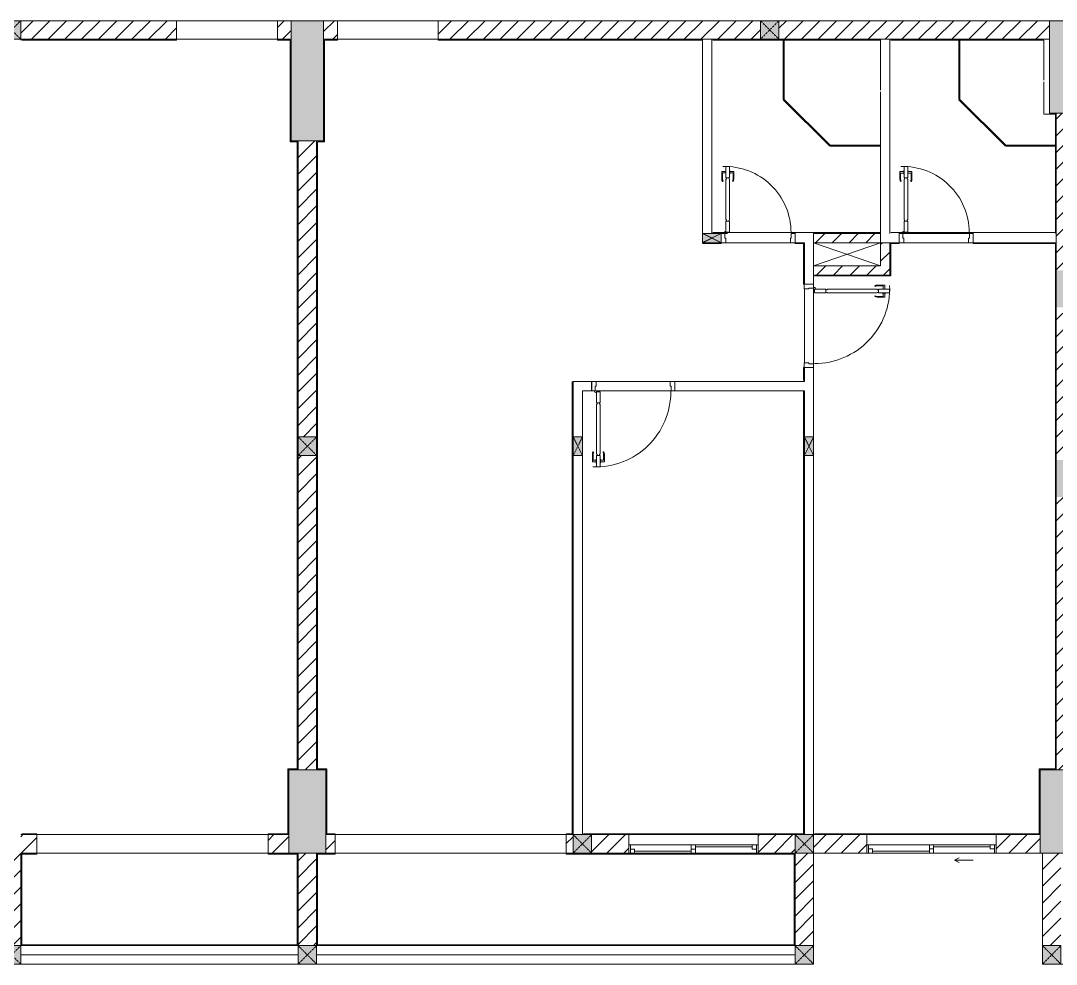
# Model space of a CAD drawing. Header units: millimetres. Extents: x 81424 to 264319, y 405 to 78637.
# Drawn here: x 203017 to 214217, y 23335 to 33537 of the extents above; entities that cross this region are included whole.
import ezdxf

# ---------------------------------------------------------------- set-up
doc = ezdxf.new("R2010")
doc.units = ezdxf.units.MM
doc.linetypes.add('IMPORT-Dash _2_', pattern=[6, 3, -3])
for name, color, linetype, lineweight in [('0-2', 130, 'Continuous', 9), ('A-DETL-GENF-7', 130, 'Continuous', 9), ('A-DOOR-2', 130, 'Continuous', 9), ('A-FLOR-1', 130, 'Continuous', 9), ('A-FLOR-HRAL-2', 130, 'Continuous', 9), ('A-GLAZ-2', 130, 'Continuous', 9), ('A-GLAZ-CURT', 130, 'Continuous', 9), ('A-WALL-1', 130, 'Continuous', 9), ('A-WALL-PATT-4', 130, 'Continuous', 9), ('A_1404_dwg-1', 130, 'Continuous', 9), ('I-WALL', 130, 'Continuous', 9), ('I-WALL-1', 130, 'Continuous', 9), ('S-COLS-1', 130, 'Continuous', 9), ('S-COLS-2', 130, 'Continuous', 9), ('S-COLS-4', 130, 'Continuous', 9), ('S-COLS-9', 130, 'IMPORT-Dash _2_', 9), ('S-COLS-HDLN-1', 130, 'IMPORT-Dash _2_', 9)]:
    doc.layers.add(name, color=color, linetype=linetype, lineweight=lineweight)
pattern_1 = [(45, (0, 0), (-90.50967, 90.50967), [])]

# ---------------------------------------------------------------- blocks, each defined once
blk = doc.blocks.new('A_1404_dwg_NCV_TKTC_KET CAU_rvt-1-TKTC_MB HOÀN THIỆN SÀN TẦNG 3-4-4819833-KeyPlan-CH4')
at = {"layer": 'S-COLS-1'}
for points in [[(69043, 32237), (69328, 32237), (69328, 33537), (68978, 33537), (68978, 32237)], [(77528, 32537), (77528, 33537), (77178, 33537), (77178, 32537), (77453, 32537)], [(77253, 30437), (77453, 30437), (77453, 30837), (77253, 30837), (77253, 30537)], [(77253, 28387), (77453, 28387), (77453, 28787), (77253, 28787), (77253, 28437)], [(68953, 24537), (69353, 24537), (69353, 25437), (68953, 25437), (68953, 24537)], [(77478, 24537), (77478, 25437), (77078, 25437), (77078, 24537), (77453, 24537)]]:
    blk.add_hatch(color=256, dxfattribs=at).paths.add_polyline_path(points)
at = {"layer": 'A-FLOR-1'}
for p, q in [((74628, 24535), (77103, 24535)), ((66053, 23337), (69053, 23337)), ((69253, 23337), (74428, 23337)), ((77103, 23335), (83728, 23335))]:
    blk.add_line(p, q, dxfattribs=at)
at = {"layer": 'S-COLS-2'}
for p, q in [((69053, 32237), (69253, 32237)), ((69253, 25437), (69053, 25437)), ((68953, 24737), (68953, 24537)), ((69353, 24537), (69353, 24737)), ((69053, 24537), (69253, 24537))]:
    blk.add_line(p, q, dxfattribs=at)
at = {"layer": 'S-COLS-2', "flags": 128}
for points in [[(69328, 33337), (69328, 33537), (68978, 33537), (68978, 33337)], [(77178, 32537), (77528, 32537), (77528, 33537), (77178, 33537), (77178, 33337)], [(77078, 24737), (77078, 24537), (77478, 24537), (77478, 25437), (77253, 25437)]]:
    blk.add_lwpolyline(points, dxfattribs=at)
blk = doc.blocks.new('A_1404_dwg_DOOR_CW_01 CANH MO-PANEL KINH - DIG_02-800x2200-CỬA NHÔM KÍNH-400864-TKTC_MB HOÀN THIỆN SÀN TẦNG 3-4-4819836-KeyPlan-CH4')
at = {"layer": 'A-DETL-GENF-7'}
for p, q in [((48215, 37250), (48215, 37170)), ((48223, 37276), (48229, 37271)), ((48223, 37187), (48223, 37250)), ((48336, 37276), (48330, 37271)), ((48337, 37187), (48337, 37250)), ((48345, 37250), (48345, 37170)), ((48258, 37166), (48219, 37166)), ((48258, 37183), (48227, 37183)), ((48302, 37183), (48333, 37183)), ((48302, 37166), (48341, 37166))]:
    blk.add_line(p, q, dxfattribs=at)
at = {"layer": 'A-DETL-GENF-7', "flags": 128}
for points in [[(48260, 37705), (48300, 37705), (48300, 37825), (48260, 37825)], [(48266, 37691), (48260, 37691), (48260, 37249), (48266, 37249), (48266, 37235), (48294, 37235), (48294, 37249), (48300, 37249), (48300, 37691), (48294, 37691), (48294, 37705), (48266, 37705)], [(48258, 37195), (48260, 37195), (48260, 37155), (48258, 37155)], [(48300, 37115), (48260, 37115), (48260, 37235), (48300, 37235)], [(48302, 37195), (48300, 37195), (48300, 37155), (48302, 37155)]]:
    blk.add_lwpolyline(points, close=True, dxfattribs=at)
at = {"layer": 'A-DETL-GENF-7'}
blk.add_circle((48310, 37827), 10, dxfattribs=at)
for centre, radius, start, end in [((48310, 37827), 714, 180, 272), ((48260, 37250), 45, 145, 180), ((48260, 37250), 37, 145, 180), ((48227, 37187), 4, 180, 270), ((48300, 37250), 37, 0, 35), ((48333, 37187), 4, 270, 0), ((48300, 37250), 45, 0, 35), ((48219, 37170), 4, 180, 270), ((48341, 37170), 4, 270, 0)]:
    blk.add_arc(centre, radius, start, end, dxfattribs=at)
at = {"layer": 'A-DOOR-2'}
blk.add_line((48310, 37837), (48285, 37837), dxfattribs=at)
at = {"layer": 'A-DOOR-2', "flags": 128}
blk.add_lwpolyline([(47603, 37937), (47553, 37937), (47553, 37837), (47593, 37837), (47593, 37887), (47603, 37887)], close=True, dxfattribs=at)
blk.add_lwpolyline([(48353, 37937), (48303, 37937), (48303, 37887), (48313, 37887), (48313, 37837), (48353, 37837)], dxfattribs=at)
blk = doc.blocks.new('A_1404_dwg_DOOR_CW_01 CANH MO-PANEL KINH - DIG_02-800x2200-CỬA NHÔM KÍNH-V57-TKTC_MB HOÀN THIỆN SÀN TẦNG 3-4-4819848-KeyPlan-CH4')
at = {"layer": 'A-DETL-GENF-7'}
for p, q in [((112414, 58419), (112418, 58413)), ((112440, 58427), (112519, 58427)), ((112502, 58419), (112440, 58419)), ((112506, 58384), (112506, 58415)), ((112523, 58384), (112523, 58423)), ((112414, 58305), (112418, 58312)), ((112502, 58305), (112440, 58305)), ((112440, 58297), (112519, 58297)), ((112506, 58340), (112506, 58309)), ((112523, 58340), (112523, 58301))]:
    blk.add_line(p, q, dxfattribs=at)
at = {"layer": 'A-DETL-GENF-7', "flags": 128}
for points in [[(111985, 58342), (111985, 58382), (111865, 58382), (111865, 58342)], [(111999, 58348), (111999, 58342), (112441, 58342), (112441, 58348), (112455, 58348), (112455, 58376), (112441, 58376), (112441, 58382), (111999, 58382), (111999, 58376), (111985, 58376), (111985, 58348)], [(112575, 58382), (112575, 58342), (112455, 58342), (112455, 58382)], [(112495, 58384), (112495, 58382), (112534, 58382), (112534, 58384)], [(112495, 58340), (112495, 58342), (112534, 58342), (112534, 58340)]]:
    blk.add_lwpolyline(points, close=True, dxfattribs=at)
at = {"layer": 'A-DETL-GENF-7'}
blk.add_circle((111863, 58392), 10, dxfattribs=at)
for centre, radius, start, end in [((111863, 58392), 714, 270, 2), ((112440, 58382), 45, 90, 125), ((112440, 58382), 37, 90, 125), ((112502, 58415), 4, 0, 90), ((112519, 58423), 4, 0, 90), ((112440, 58342), 45, 235, 270), ((112440, 58342), 37, 235, 270), ((112502, 58309), 4, 270, 0), ((112519, 58301), 4, 270, 0)]:
    blk.add_arc(centre, radius, start, end, dxfattribs=at)
at = {"layer": 'A-DOOR-2'}
blk.add_line((111853, 58392), (111853, 58367), dxfattribs=at)
at = {"layer": 'A-DOOR-2', "flags": 128}
for points in [[(111753, 58435), (111753, 58385), (111803, 58385), (111803, 58395), (111853, 58395), (111853, 58435)], [(111753, 57685), (111753, 57635), (111853, 57635), (111853, 57675), (111803, 57675), (111803, 57685)]]:
    blk.add_lwpolyline(points, close=True, dxfattribs=at)
blk = doc.blocks.new('A_1404_dwg_System Panel - Glazed-559274-TKTC_MB HOÀN THIỆN SÀN TẦNG 3-4-4819854-KeyPlan-CH4')
at = {"layer": 'A-GLAZ-CURT'}
blk.add_hatch(color=256, dxfattribs=at).paths.add_polyline_path([(77243, 32182), (77243, 32192), (76703, 32187), (76706, 32182)])
blk.add_line((77243, 32192), (76705, 32192), dxfattribs=at)
at = {"layer": 'A-GLAZ-CURT', "flags": 128}
blk.add_lwpolyline([(76703, 32182), (77243, 32182), (77243, 32192)], dxfattribs=at)
blk = doc.blocks.new('A_1404_dwg_System Panel - Glazed-568957-TKTC_MB HOÀN THIỆN SÀN TẦNG 3-4-4819855-KeyPlan-CH4')
at = {"layer": 'A-GLAZ-CURT'}
blk.add_hatch(color=256, dxfattribs=at).paths.add_polyline_path([(76208, 32687), (76208, 33327), (76198, 33327), (76203, 32687)])
blk.add_line((76198, 33327), (76198, 32687), dxfattribs=at)
at = {"layer": 'A-GLAZ-CURT', "flags": 128}
blk.add_lwpolyline([(76208, 32689), (76208, 33327), (76198, 33327)], dxfattribs=at)
blk = doc.blocks.new('A_1404_dwg_System Panel - Glazed-433667-TKTC_MB HOÀN THIỆN SÀN TẦNG 3-4-4819839-KeyPlan-CH4')
at = {"layer": 'A-GLAZ-CURT'}
blk.add_hatch(color=256, dxfattribs=at).paths.add_polyline_path([(47648, 36385), (47653, 36387), (47656, 36391), (47153, 36887), (47153, 36880)])
at = {"layer": 'A-GLAZ-CURT', "flags": 128}
blk.add_lwpolyline([(47656, 36391), (47156, 36891), (47149, 36884), (47649, 36384)], close=True, dxfattribs=at)
blk = doc.blocks.new('A_1404_dwg_System Panel - Glazed-579079-TKTC_MB HOÀN THIỆN SÀN TẦNG 3-4-4819856-KeyPlan-CH4')
at = {"layer": 'A-GLAZ-CURT'}
blk.add_hatch(color=256, dxfattribs=at).paths.add_polyline_path([(75353, 32182), (75353, 32192), (74803, 32187), (74806, 32182)])
blk.add_line((75353, 32192), (74805, 32192), dxfattribs=at)
at = {"layer": 'A-GLAZ-CURT', "flags": 128}
blk.add_lwpolyline([(74803, 32182), (75353, 32182), (75353, 32192)], dxfattribs=at)
blk = doc.blocks.new('A_1404_dwg_System Panel - Glazed-579049-TKTC_MB HOÀN THIỆN SÀN TẦNG 3-4-4819857-KeyPlan-CH4')
at = {"layer": 'A-GLAZ-CURT'}
blk.add_hatch(color=256, dxfattribs=at).paths.add_polyline_path([(74308, 32687), (74308, 33327), (74298, 33327), (74303, 32687)])
blk.add_line((74298, 33327), (74298, 32687), dxfattribs=at)
at = {"layer": 'A-GLAZ-CURT', "flags": 128}
blk.add_lwpolyline([(74308, 32689), (74308, 33327), (74298, 33327)], dxfattribs=at)
blk = doc.blocks.new('A_1404_dwg_System Panel - Glazed-579080-TKTC_MB HOÀN THIỆN SÀN TẦNG 3-4-4819858-KeyPlan-CH4')
at = {"layer": 'A-GLAZ-CURT'}
blk.add_hatch(color=256, dxfattribs=at).paths.add_polyline_path([(74799, 32183), (74803, 32194), (74303, 32687), (74299, 32683), (74628, 32355)])
at = {"layer": 'A-GLAZ-CURT', "flags": 128}
blk.add_lwpolyline([(74299, 32683), (74799, 32183), (74806, 32190), (74306, 32690)], close=True, dxfattribs=at)
blk = doc.blocks.new('A_1404_dwg_DOOR_CW_01 CANH MO-PANEL KINH - DIW_01-900x2200-CỬA GỖ VÂN LAMINATE-553393-TKTC_MB HOÀN THIỆN SÀN TẦNG 3-4-4819840-KeyPlan-CH4')
at = {"layer": 'A-DETL-GENF-7'}
for p, q in [((46582, 38482), (46582, 38521)), ((46582, 38438), (46582, 38399)), ((46666, 38525), (46586, 38525)), ((46599, 38482), (46599, 38513)), ((46599, 38438), (46599, 38407)), ((46603, 38517), (46666, 38517)), ((46691, 38517), (46687, 38511)), ((46666, 38395), (46586, 38395)), ((46603, 38403), (46666, 38403)), ((46691, 38404), (46687, 38410))]:
    blk.add_line(p, q, dxfattribs=at)
at = {"layer": 'A-DETL-GENF-7', "flags": 128}
for points in [[(46531, 38440), (46531, 38480), (46651, 38480), (46651, 38440)], [(46610, 38482), (46610, 38480), (46571, 38480), (46571, 38482)], [(46610, 38438), (46610, 38440), (46571, 38440), (46571, 38438)], [(47207, 38474), (47207, 38480), (46665, 38480), (46665, 38474), (46651, 38474), (46651, 38446), (46665, 38446), (46665, 38440), (47207, 38440), (47207, 38446), (47221, 38446), (47221, 38474)], [(47221, 38480), (47221, 38440), (47341, 38440), (47341, 38480)]]:
    blk.add_lwpolyline(points, close=True, dxfattribs=at)
at = {"layer": 'A-DETL-GENF-7'}
blk.add_circle((47343, 38430), 10, dxfattribs=at)
for centre, radius, start, end in [((47343, 38430), 814, 90, 182), ((46586, 38521), 4, 90, 180), ((46603, 38513), 4, 90, 180), ((46666, 38480), 45, 55, 90), ((46666, 38480), 37, 55, 90), ((46586, 38399), 4, 180, 270), ((46603, 38407), 4, 180, 270), ((46666, 38440), 37, 270, 305), ((46666, 38440), 45, 270, 305)]:
    blk.add_arc(centre, radius, start, end, dxfattribs=at)
at = {"layer": 'A-DOOR-2'}
blk.add_line((47353, 38430), (47353, 38455), dxfattribs=at)
at = {"layer": 'A-DOOR-2', "flags": 128}
for points in [[(47453, 39237), (47453, 39287), (47353, 39287), (47353, 39247), (47403, 39247), (47403, 39237)], [(47453, 38387), (47453, 38437), (47403, 38437), (47403, 38427), (47353, 38427), (47353, 38387)]]:
    blk.add_lwpolyline(points, close=True, dxfattribs=at)
blk = doc.blocks.new('A_1404_dwg_DOOR_CW_01 CANH MO-PANEL KINH - DIW_01-900x2200-CỬA GỖ VÂN LAMINATE-553375-TKTC_MB HOÀN THIỆN SÀN TẦNG 3-4-4819841-KeyPlan-CH4')
at = {"layer": 'A-DETL-GENF-7'}
for p, q in [((49615, 40124), (49615, 40203)), ((49658, 40207), (49619, 40207)), ((49623, 40186), (49623, 40124)), ((49623, 40098), (49629, 40103)), ((49658, 40190), (49627, 40190)), ((49702, 40207), (49741, 40207)), ((49702, 40190), (49733, 40190)), ((49736, 40098), (49730, 40103)), ((49737, 40186), (49737, 40124)), ((49745, 40124), (49745, 40203))]:
    blk.add_line(p, q, dxfattribs=at)
at = {"layer": 'A-DETL-GENF-7', "flags": 128}
for points in [[(49658, 40179), (49660, 40179), (49660, 40219), (49658, 40219)], [(49700, 40259), (49660, 40259), (49660, 40139), (49700, 40139)], [(49702, 40179), (49700, 40179), (49700, 40219), (49702, 40219)], [(49666, 39583), (49660, 39583), (49660, 40125), (49666, 40125), (49666, 40139), (49694, 40139), (49694, 40125), (49700, 40125), (49700, 39583), (49694, 39583), (49694, 39569), (49666, 39569)], [(49660, 39569), (49700, 39569), (49700, 39449), (49660, 39449)]]:
    blk.add_lwpolyline(points, close=True, dxfattribs=at)
at = {"layer": 'A-DETL-GENF-7'}
blk.add_circle((49710, 39447), 10, dxfattribs=at)
for centre, radius, start, end in [((49710, 39447), 814, 88, 180), ((49619, 40203), 4, 90, 180), ((49660, 40124), 45, 180, 215), ((49627, 40186), 4, 90, 180), ((49660, 40124), 37, 180, 215), ((49700, 40124), 37, 325, 0), ((49733, 40186), 4, 0, 90), ((49700, 40124), 45, 325, 0), ((49741, 40203), 4, 0, 90)]:
    blk.add_arc(centre, radius, start, end, dxfattribs=at)
at = {"layer": 'A-DOOR-2'}
blk.add_line((49710, 39437), (49685, 39437), dxfattribs=at)
at = {"layer": 'A-DOOR-2', "flags": 128}
for points in [[(48853, 39337), (48853, 39437), (48893, 39437), (48893, 39387), (48903, 39387), (48903, 39337)], [(49703, 39337), (49703, 39387), (49713, 39387), (49713, 39437), (49753, 39437), (49753, 39337)]]:
    blk.add_lwpolyline(points, close=True, dxfattribs=at)
blk = doc.blocks.new('A_1404_dwg_G1_SOF - BO TRU - 100x200-745959-TKTC_MB HOÀN THIỆN SÀN TẦNG 3-4-4819847-KeyPlan-CH4')
at = {"layer": 'S-COLS-1'}
blk.add_hatch(color=256, dxfattribs=at).paths.add_polyline_path([(111053, 40037), (111053, 40237), (110953, 40237), (110953, 40037)])
at = {"layer": 'S-COLS-1', "flags": 128}
blk.add_lwpolyline([(110953, 40037), (111053, 40037), (111053, 40237), (110953, 40237)], close=True, dxfattribs=at)
at = {"layer": 'S-COLS-HDLN-1'}
for p, q in [((110953, 40037), (111053, 40237)), ((111053, 40037), (110953, 40237))]:
    blk.add_line(p, q, dxfattribs=at)
blk = doc.blocks.new('A_1404_dwg_Railing - Railing-907180-TKTC_MB HOÀN THIỆN SÀN TẦNG 3-4-4819919-KeyPlan-CH4')
at = {"layer": 'A-FLOR-HRAL-2'}
blk.add_line((66053, 23537), (69053, 23537), dxfattribs=at)
blk = doc.blocks.new('A_1404_dwg_NCV_TKTC_TANG 3 - 4_rvt-1-TKTC_MB HOÀN THIỆN SÀN TẦNG 3-4-4819943-KeyPlan-CH4')
at = {"layer": 'A-WALL-PATT-4'}
h = blk.add_hatch(color=256, dxfattribs=at)
h.paths.add_polyline_path([(68968, 33327), (68978, 33327), (68978, 33337), (68828, 33337), (68828, 33327)])
h.paths.add_polyline_path([(66053, 33327), (67738, 33327), (67738, 33337), (66053, 33337)])
for points in [[(68978, 32237), (68978, 33327), (68968, 33327), (68968, 32237)], [(69338, 32237), (69338, 33327), (69328, 33327), (69328, 32237)], [(68978, 32227), (69043, 32227), (69043, 32237), (68968, 32237), (68968, 32227)], [(69043, 25447), (69053, 25447), (69053, 32237), (69043, 32237), (69043, 28837)], [(69253, 25447), (69263, 25447), (69263, 32237), (69253, 32237), (69253, 28837)], [(69338, 32227), (69338, 32237), (69263, 32237), (69263, 32227), (69328, 32227)], [(77243, 25437), (77253, 25437), (77253, 31137), (77243, 31137), (77243, 25447)], [(75463, 30777), (75463, 31127), (75453, 31127), (75453, 30777)], [(75453, 30777), (75453, 30787), (74638, 30787), (74638, 30777)], [(72018, 24747), (72028, 24747), (72028, 29637), (72018, 29637), (72018, 25215)], [(74518, 24737), (74528, 24737), (74528, 29537), (74518, 29537), (74518, 24747)], [(68953, 24747), (68953, 25447), (68943, 25447), (68943, 24747)], [(69043, 25437), (69053, 25437), (69053, 25447), (68953, 25447), (68953, 25437)], [(69253, 25437), (69353, 25437), (69353, 25447), (69253, 25447)], [(69353, 24737), (69363, 24737), (69363, 25447), (69353, 25447), (69353, 24747)], [(77068, 25437), (77243, 25437), (77243, 25447), (77068, 25447)], [(77068, 24737), (77078, 24737), (77078, 25437), (77068, 25437), (77068, 24747)], [(66053, 23537), (66063, 23537), (66063, 24537), (66053, 24537)], [(74427, 23537), (74427, 24537), (74417, 24537), (74417, 23537)], [(69053, 23537), (69053, 24527), (69043, 24527), (69043, 23537)], [(69253, 23537), (69263, 23537), (69263, 24527), (69253, 24527), (69253, 23537)]]:
    blk.add_hatch(color=256, dxfattribs=at).paths.add_polyline_path(points)
h = blk.add_hatch(color=256, dxfattribs=at)
h.paths.add_polyline_path([(69338, 33327), (69478, 33327), (69478, 33337), (69328, 33337), (69328, 33327)])
h.paths.add_polyline_path([(72236, 33327), (73428, 33327), (73428, 33337), (70568, 33337), (70568, 33327), (71013, 33327)])
h = blk.add_hatch(color=256, dxfattribs=at)
h.paths.add_polyline_path([(74428, 31127), (74518, 31127), (74518, 31137), (74428, 31137)])
h.paths.add_polyline_path([(73428, 31127), (73628, 31127), (73628, 31137), (73428, 31137)])
h = blk.add_hatch(color=256, dxfattribs=at)
h.paths.add_polyline_path([(74528, 29647), (74528, 29787), (74518, 29787), (74518, 29647)])
h.paths.add_polyline_path([(74518, 30687), (74528, 30687), (74528, 31137), (74518, 31137), (74518, 31127)])
h = blk.add_hatch(color=256, dxfattribs=at)
h.paths.add_polyline_path([(75463, 31127), (75553, 31127), (75553, 31137), (75453, 31137), (75453, 31127)])
h.paths.add_polyline_path([(76353, 31127), (77243, 31127), (77243, 31137), (76353, 31137)])
h = blk.add_hatch(color=256, dxfattribs=at)
h.paths.add_polyline_path([(68953, 24737), (68953, 24747), (68728, 24747), (68728, 24737), (68943, 24737)])
h.paths.add_polyline_path([(66063, 24737), (66228, 24737), (66228, 24747), (66063, 24747)])
h = blk.add_hatch(color=256, dxfattribs=at)
h.paths.add_polyline_path([(72028, 24737), (72027, 24747), (71953, 24747), (71953, 24737), (72027, 24737)])
h.paths.add_polyline_path([(69363, 24737), (69453, 24737), (69453, 24747), (69363, 24747)])
h = blk.add_hatch(color=256, dxfattribs=at)
h.paths.add_polyline_path([(74428, 24737), (74518, 24737), (74518, 24747), (74028, 24747), (74028, 24737), (74417, 24737)])
h.paths.add_polyline_path([(72628, 24737), (72628, 24747), (72138, 24747), (72138, 24737), (72227, 24737)])
h = blk.add_hatch(color=256, dxfattribs=at)
h.paths.add_polyline_path([(77068, 24737), (77068, 24747), (76603, 24747), (76603, 24737)])
h.paths.add_polyline_path([(75203, 24737), (75203, 24747), (74638, 24747), (74638, 24737)])
h = blk.add_hatch(color=256, dxfattribs=at)
h.paths.add_polyline_path([(68953, 24527), (69053, 24527), (69053, 24537), (68728, 24536), (68728, 24527)])
h.paths.add_polyline_path([(66228, 24527), (66228, 24537), (66063, 24537), (66063, 24527)])
h = blk.add_hatch(color=256, dxfattribs=at)
h.paths.add_polyline_path([(69253, 24527), (69453, 24527), (69453, 24537), (69253, 24537)])
h.paths.add_polyline_path([(74417, 24527), (74417, 24527), (74417, 24537), (71953, 24537), (71953, 24527), (74416, 24527)])
at = {"layer": 'A-FLOR-1'}
for p, q in [((70568, 33337), (69478, 33337)), ((75353, 33337), (75343, 33337)), ((74378, 31137), (73678, 31137)), ((75343, 31237), (75353, 31237)), ((76313, 31237), (75593, 31237)), ((74638, 30787), (74628, 30787)), ((74528, 29837), (74528, 30637)), ((74628, 30647), (74628, 29827)), ((72278, 29637), (73078, 29637)), ((73088, 29537), (72268, 29537)), ((66053, 24737), (66063, 24737)), ((66228, 24737), (68728, 24737)), ((72128, 24737), (72138, 24737)), ((74628, 24737), (74638, 24737))]:
    blk.add_line(p, q, dxfattribs=at)
at = {"layer": 'A-FLOR-1', "flags": 128}
for points in [[(68828, 33337), (68828, 33537), (67738, 33537), (67738, 33337), (68828, 33337), (67738, 33337)], [(69453, 24737), (71953, 24737), (69453, 24737), (69453, 24537), (71953, 24537), (71953, 24737)]]:
    blk.add_lwpolyline(points, dxfattribs=at)
for points in [[(70568, 33537), (69478, 33537), (69478, 33337), (70568, 33337)], [(76303, 31137), (75603, 31137)], [(66228, 24537), (68728, 24537), (68728, 24737), (66228, 24737)]]:
    blk.add_lwpolyline(points, close=True, dxfattribs=at)
at = {"layer": 'A-WALL-1'}
for p, q in [((75353, 32769), (75353, 32192)), ((75353, 32192), (75353, 32182)), ((74378, 31137), (73678, 31137)), ((74428, 31237), (74428, 31137)), ((74428, 31137), (74518, 31137)), ((74518, 31137), (74528, 31137)), ((74528, 31137), (74528, 30687)), ((75453, 31137), (75553, 31137)), ((75553, 31137), (75553, 31237)), ((76303, 31137), (75603, 31137)), ((76353, 31237), (76353, 31137)), ((76353, 31137), (77243, 31137)), ((74628, 30687), (74628, 30787)), ((74528, 30687), (74628, 30687)), ((74528, 29837), (74528, 30637)), ((74628, 30647), (74628, 29827)), ((74628, 29787), (74528, 29787)), ((74528, 29787), (74528, 29647)), ((74628, 29037), (74628, 29787)), ((72228, 29637), (72028, 29637)), ((72228, 29537), (72228, 29637)), ((72278, 29637), (73078, 29637)), ((73128, 29637), (73128, 29537)), ((74528, 29637), (73128, 29637)), ((74528, 29647), (74528, 29637)), ((72138, 29537), (72228, 29537)), ((73088, 29537), (72268, 29537)), ((73128, 29537), (74518, 29537)), ((74528, 28837), (74528, 24737)), ((74628, 24737), (74628, 28837)), ((74528, 24737), (74628, 24737))]:
    blk.add_line(p, q, dxfattribs=at)
at = {"layer": 'A-WALL-1', "flags": 128}
for points in [[(73528, 31237), (73528, 33337), (73428, 33337), (73428, 31237)], [(75453, 31237), (75453, 33337), (75353, 33337), (75353, 32785)], [(77178, 32537), (77178, 33337), (77128, 33337)], [(75353, 32182), (75353, 31237), (75353, 31137), (75453, 31137)], [(74628, 30787), (74628, 31137), (74628, 31237)], [(77243, 31137), (77253, 31137), (77253, 31237), (77243, 31237)], [(72028, 29637), (72028, 29537), (72028, 29037)], [(72128, 29037), (72128, 29537), (72138, 29537)], [(74518, 29537), (74528, 29537), (74528, 29037)], [(72028, 28837), (72028, 24737), (72128, 24737), (72128, 28837)]]:
    blk.add_lwpolyline(points, dxfattribs=at)
at = {"layer": 'I-WALL'}
for p, q in [((73628, 31247), (74428, 31247)), ((74518, 31137), (74428, 31137)), ((74528, 30687), (74528, 31137)), ((75553, 31137), (75453, 31137)), ((75553, 31247), (76353, 31247)), ((77243, 31137), (76353, 31137)), ((74528, 29647), (74528, 29787)), ((72628, 24747), (74028, 24747)), ((74028, 24737), (72628, 24737)), ((75203, 24747), (76603, 24747)), ((76603, 24737), (75203, 24737)), ((66063, 23547), (69043, 23547)), ((69043, 23537), (66063, 23537)), ((69263, 23547), (74417, 23547)), ((74417, 23537), (69263, 23537))]:
    blk.add_line(p, q, dxfattribs=at)
at = {"layer": 'I-WALL-1'}
for p, q in [((66053, 33337), (66053, 33327)), ((73538, 33327), (74298, 33327)), ((74253, 33337), (74053, 33337)), ((75343, 33337), (74253, 33337)), ((74298, 33327), (74308, 33327)), ((74308, 33327), (75343, 33327)), ((75463, 33327), (76198, 33327)), ((76198, 33327), (76208, 33327)), ((77243, 32192), (77243, 32182)), ((73528, 31247), (73528, 31237)), ((74528, 31137), (74518, 31137)), ((74628, 31237), (75343, 31237)), ((75453, 31247), (75453, 31237)), ((72028, 29037), (72028, 29637)), ((69053, 28837), (69053, 29037)), ((69253, 29037), (69253, 28837)), ((74528, 24737), (74528, 28837)), ((72138, 24737), (72227, 24737)), ((72227, 24537), (72027, 24537))]:
    blk.add_line(p, q, dxfattribs=at)
at = {"layer": 'I-WALL-1', "flags": 128}
for points in [[(66063, 33327), (67738, 33327), (67738, 33337), (66053, 33337)], [(69053, 29037), (69053, 32237), (69043, 32237), (68978, 32237), (68978, 33327), (68978, 33337), (68828, 33337), (68828, 33327), (68968, 33327), (68968, 32237)], [(69253, 28837), (69253, 25447), (69253, 25437), (69353, 25437), (69353, 24737), (69363, 24737), (69453, 24737), (69453, 24747), (69363, 24747), (69363, 25447), (69353, 25447), (69263, 25447), (69263, 32227), (69338, 32227), (69338, 32237), (69338, 33327), (69478, 33327), (69478, 33337), (69328, 33337), (69328, 33327), (69328, 32237)], [(73428, 33327), (73428, 33337), (70568, 33337), (70568, 33327), (73418, 33327)], [(74053, 33337), (73528, 33337), (73528, 33327)], [(77128, 33337), (75453, 33337), (75453, 33327)], [(76208, 33327), (77118, 33327), (77118, 32895)], [(77118, 32877), (77118, 32527), (77128, 32527), (77243, 32527), (77243, 32192)], [(77243, 31237), (77253, 31237), (77253, 32537), (77243, 32537), (77178, 32537)], [(68968, 32237), (68968, 32227), (69043, 32227), (69043, 25447), (68953, 25447), (68943, 25447), (68943, 24747), (68728, 24747), (68728, 24737), (68953, 24737), (68953, 24747), (68953, 25437), (69053, 25437), (69053, 25447), (69053, 28837)], [(69328, 32237), (69263, 32237), (69253, 32237), (69253, 29037)], [(77243, 32182), (77243, 31247), (76353, 31247), (76353, 31237)], [(73428, 31127), (73628, 31127), (73628, 31137)], [(73628, 31237), (73628, 31247), (73538, 31247)], [(75343, 31247), (74428, 31247), (74428, 31237)], [(74428, 31137), (74428, 31127), (74518, 31127), (74518, 30687), (74528, 30687)], [(75453, 31137), (75453, 31127), (75453, 30787), (74638, 30787)], [(74638, 30777), (75453, 30777), (75463, 30777), (75463, 31127), (75553, 31127), (75553, 31137)], [(75553, 31237), (75553, 31247), (75463, 31247)], [(76353, 31137), (76353, 31127), (77243, 31127), (77243, 25447), (77068, 25447), (77068, 25437), (77068, 24747), (76603, 24747), (76603, 24737), (77068, 24737), (77078, 24737), (77078, 25437), (77243, 25437), (77253, 25437), (77253, 31137), (77243, 31137)], [(74528, 29787), (74518, 29787), (74518, 29647)], [(72018, 29637), (72018, 24747), (71953, 24747), (71953, 24737), (72027, 24737)], [(74518, 29527), (74518, 24747), (74028, 24747), (74028, 24737), (74428, 24737)], [(74528, 29037), (74528, 29537), (74518, 29537)], [(72028, 24737), (72028, 24747), (72028, 28837)], [(66063, 24737), (66228, 24737), (66228, 24747), (66063, 24747)], [(72227, 24737), (72628, 24737), (72628, 24747), (72138, 24747)], [(74428, 24737), (74518, 24737), (74528, 24737)], [(74638, 24737), (75203, 24737), (75203, 24747), (74638, 24747)], [(72027, 24537), (71953, 24537), (71953, 24527), (74417, 24527)], [(74417, 24527), (74417, 23537), (74427, 23537), (74427, 24537), (74417, 24537), (72227, 24537)]]:
    blk.add_lwpolyline(points, dxfattribs=at)
for points in [[(66063, 24537), (66053, 24537), (66053, 23537), (66063, 23537), (66063, 24527), (66228, 24527), (66228, 24537)], [(69053, 23537), (69053, 24527), (69053, 24537), (68728, 24537), (68728, 24527), (69043, 24527), (69043, 23537)], [(69263, 23537), (69263, 24527), (69453, 24527), (69453, 24537), (69253, 24537), (69253, 24527), (69253, 23537)]]:
    blk.add_lwpolyline(points, close=True, dxfattribs=at)
for name, p in [('A_1404_dwg_System Panel - Glazed-579049-TKTC_MB HOÀN THIỆN SÀN TẦNG 3-4-4819857-KeyPlan-CH4', (0, 0)), ('A_1404_dwg_System Panel - Glazed-568957-TKTC_MB HOÀN THIỆN SÀN TẦNG 3-4-4819855-KeyPlan-CH4', (0, 0)), ('A_1404_dwg_System Panel - Glazed-579080-TKTC_MB HOÀN THIỆN SÀN TẦNG 3-4-4819858-KeyPlan-CH4', (0, 0)), ('A_1404_dwg_System Panel - Glazed-579079-TKTC_MB HOÀN THIỆN SÀN TẦNG 3-4-4819856-KeyPlan-CH4', (0, 0)), ('A_1404_dwg_System Panel - Glazed-559274-TKTC_MB HOÀN THIỆN SÀN TẦNG 3-4-4819854-KeyPlan-CH4', (0, 0)), ('A_1404_dwg_G1_SOF - BO TRU - 100x200-745959-TKTC_MB HOÀN THIỆN SÀN TẦNG 3-4-4819847-KeyPlan-CH4', (-38925, -11200)), ('A_1404_dwg_G1_SOF - BO TRU - 100x200-745959-TKTC_MB HOÀN THIỆN SÀN TẦNG 3-4-4819847-KeyPlan-CH4', (-36425, -11200)), ('A_1404_dwg_Railing - Railing-907180-TKTC_MB HOÀN THIỆN SÀN TẦNG 3-4-4819919-KeyPlan-CH4', (0, 0))]:
    blk.add_blockref(name, p)
for name, p, rotation in [('A_1404_dwg_System Panel - Glazed-433667-TKTC_MB HOÀN THIỆN SÀN TẦNG 3-4-4819839-KeyPlan-CH4', (123855, 69074), 180), ('A_1404_dwg_DOOR_CW_01 CANH MO-PANEL KINH - DIG_02-800x2200-CỬA NHÔM KÍNH-400864-TKTC_MB HOÀN THIỆN SÀN TẦNG 3-4-4819836-KeyPlan-CH4', (121980, 69074), 180), ('A_1404_dwg_DOOR_CW_01 CANH MO-PANEL KINH - DIG_02-800x2200-CỬA NHÔM KÍNH-V57-TKTC_MB HOÀN THIỆN SÀN TẦNG 3-4-4819848-KeyPlan-CH4', (133988, -80616), 90.00000000000001), ('A_1404_dwg_G1_SOF - BO TRU - 100x200-745959-TKTC_MB HOÀN THIỆN SÀN TẦNG 3-4-4819847-KeyPlan-CH4', (33391, 142190), 270), ('A_1404_dwg_DOOR_CW_01 CANH MO-PANEL KINH - DIW_01-900x2200-CỬA GỖ VÂN LAMINATE-553393-TKTC_MB HOÀN THIỆN SÀN TẦNG 3-4-4819840-KeyPlan-CH4', (121980, 69074), 180), ('A_1404_dwg_DOOR_CW_01 CANH MO-PANEL KINH - DIW_01-900x2200-CỬA GỖ VÂN LAMINATE-553375-TKTC_MB HOÀN THIỆN SÀN TẦNG 3-4-4819841-KeyPlan-CH4', (121980, 68974), 180)]:
    blk.add_blockref(name, p, dxfattribs=dict(rotation=rotation))
blk = doc.blocks.new('A_1404_dwg_1_FAMILY RVT - W01-WxH 1400x1400xmm-V6-TKTC_MB HOÀN THIỆN SÀN TẦNG 3-4-4819965-KeyPlan-CH4')
at = {"layer": 'A-GLAZ-2'}
for p, q in [((72628, 24537), (72628, 24737)), ((74028, 24737), (74028, 24537)), ((72647, 24537), (72647, 24626)), ((72691, 24559), (73305, 24559)), ((73305, 24626), (73305, 24537)), ((73350, 24581), (73305, 24581)), ((73350, 24604), (73964, 24604)), ((74009, 24537), (74009, 24626))]:
    blk.add_line(p, q, dxfattribs=at)
at = {"layer": 'A-GLAZ-2', "flags": 128}
for points in [[(72628, 24626), (72647, 24626), (73305, 24626), (73350, 24626), (73350, 24537)], [(72691, 24537), (72691, 24581), (72647, 24581)], [(73350, 24626), (73964, 24626), (74028, 24626)], [(74009, 24581), (73964, 24581), (73964, 24626)]]:
    blk.add_lwpolyline(points, dxfattribs=at)
blk = doc.blocks.new('A_1404_dwg_1_FAMILY RVT - W01-WxH 1400x1400xmm-411185-TKTC_MB HOÀN THIỆN SÀN TẦNG 3-4-4819948-KeyPlan-CH4')
at = {"layer": 'A-GLAZ-2'}
for p, q in [((39104, 78313), (38901, 78313)), ((38672, 78237), (38672, 78148)), ((39375, 78237), (39330, 78237)), ((39330, 78192), (39375, 78192)), ((39989, 78215), (39375, 78215)), ((40053, 78237), (39989, 78237)), ((40034, 78237), (40034, 78148)), ((39330, 78170), (38716, 78170))]:
    blk.add_line(p, q, dxfattribs=at)
at = {"layer": 'A-GLAZ-2', "flags": 128}
for points in [[(39053, 78339), (39104, 78313), (39053, 78288)], [(38653, 78037), (38653, 78237), (40053, 78237), (40053, 78037)], [(39330, 78148), (39330, 78237), (38672, 78237), (38653, 78237)], [(38672, 78192), (38716, 78192), (38716, 78148)], [(39375, 78148), (39375, 78237), (39989, 78237), (39989, 78192), (40034, 78192)], [(40053, 78148), (40034, 78148), (39375, 78148), (39330, 78148), (38716, 78148), (38653, 78148)]]:
    blk.add_lwpolyline(points, dxfattribs=at)
blk = doc.blocks.new('A_1404_dwg_G1_SOF - BO TRU - 200x200-V11-TKTC_MB HOÀN THIỆN SÀN TẦNG 3-4-4819990-KeyPlan-CH4')
at = {"layer": 'S-COLS-9'}
blk.add_hatch(color=256, dxfattribs=at).paths.add_polyline_path([(42053, 25437), (42053, 25637), (41853, 25637), (41853, 25437)])
at = {"layer": 'S-COLS-4', "flags": 128}
blk.add_lwpolyline([(41853, 25637), (41853, 25437), (42053, 25437), (42053, 25637)], dxfattribs=at)
at = {"layer": 'S-COLS-HDLN-1'}
for p, q in [((42053, 25637), (41853, 25437)), ((41853, 25637), (42053, 25437))]:
    blk.add_line(p, q, dxfattribs=at)
blk = doc.blocks.new('A_1404_dwg_G1_SOF - BO TRU - 200x200-3054293-TKTC_MB HOÀN THIỆN SÀN TẦNG 3-4-4819986-KeyPlan-CH4')
at = {"layer": 'S-COLS-9'}
blk.add_hatch(color=256, dxfattribs=at).paths.add_polyline_path([(41853, 71512), (42053, 71512), (42052, 71712), (41853, 71712)])
at = {"layer": 'S-COLS-4', "flags": 128}
blk.add_lwpolyline([(42053, 71712), (41853, 71712), (41853, 71512), (42053, 71512)], close=True, dxfattribs=at)
at = {"layer": 'S-COLS-HDLN-1'}
for p, q in [((42053, 71712), (41853, 71512)), ((41853, 71712), (42053, 71512))]:
    blk.add_line(p, q, dxfattribs=at)
blk = doc.blocks.new('A_1404_dwg_G1_SOF - BO TRU - 200x200-V17-TKTC_MB HOÀN THIỆN SÀN TẦNG 3-4-4819996-KeyPlan-CH4')
at = {"layer": 'S-COLS-9'}
blk.add_hatch(color=256, dxfattribs=at).paths.add_polyline_path([(69253, 23337), (69253, 23337), (69253, 23537), (69053, 23537), (69053, 23337)])
at = {"layer": 'S-COLS-4', "flags": 128}
blk.add_lwpolyline([(69253, 23537), (69053, 23537), (69053, 23337), (69253, 23337), (69253, 23537)], dxfattribs=at)
at = {"layer": 'S-COLS-HDLN-1'}
for p, q in [((69253, 23537), (69053, 23337)), ((69053, 23537), (69253, 23337))]:
    blk.add_line(p, q, dxfattribs=at)
blk = doc.blocks.new('A_1404_dwg_G1_SOF - BO TRU - 200x200-V12-TKTC_MB HOÀN THIỆN SÀN TẦNG 3-4-4819991-KeyPlan-CH4')
at = {"layer": 'S-COLS-9'}
blk.add_hatch(color=256, dxfattribs=at).paths.add_polyline_path([(42053, 20337), (42053, 20537), (41853, 20537), (41853, 20337)])
at = {"layer": 'S-COLS-4', "flags": 128}
blk.add_lwpolyline([(42053, 20337), (42053, 20537), (41853, 20537), (41853, 20337)], dxfattribs=at)
at = {"layer": 'S-COLS-HDLN-1'}
for p, q in [((42053, 20537), (41853, 20337)), ((41853, 20537), (42053, 20337))]:
    blk.add_line(p, q, dxfattribs=at)
blk = doc.blocks.new('A_1404_dwg_G1_SOF - BO TRU - 200x200-V30-TKTC_MB HOÀN THIỆN SÀN TẦNG 3-4-4820009-KeyPlan-CH4')
at = {"layer": 'S-COLS-9'}
blk.add_hatch(color=256, dxfattribs=at).paths.add_polyline_path([(66053, 33337), (66053, 33337), (66053, 33537), (65853, 33537), (65853, 33337)])
at = {"layer": 'S-COLS-4'}
blk.add_line((65953, 33337), (66053, 33337), dxfattribs=at)
at = {"layer": 'S-COLS-4', "flags": 128}
blk.add_lwpolyline([(66053, 33337), (66053, 33537), (65853, 33537), (65853, 33337)], dxfattribs=at)
at = {"layer": 'S-COLS-HDLN-1'}
for p, q in [((66053, 33537), (65853, 33337)), ((65853, 33537), (66053, 33337))]:
    blk.add_line(p, q, dxfattribs=at)
blk = doc.blocks.new('A_1404_dwg_G1_SOF - BO TRU - 200x200-V32-TKTC_MB HOÀN THIỆN SÀN TẦNG 3-4-4820011-KeyPlan-CH4')
at = {"layer": 'S-COLS-9'}
blk.add_hatch(color=256, dxfattribs=at).paths.add_polyline_path([(52853, 28837), (52853, 29037), (52653, 29037), (52653, 28837)])
at = {"layer": 'S-COLS-4'}
for p, q in [((52853, 29037), (52653, 29037)), ((52653, 28837), (52853, 28837))]:
    blk.add_line(p, q, dxfattribs=at)
at = {"layer": 'S-COLS-HDLN-1'}
for p, q in [((52853, 29037), (52653, 28837)), ((52653, 29037), (52853, 28837))]:
    blk.add_line(p, q, dxfattribs=at)
blk = doc.blocks.new('A_1404_dwg_G1_SOF - BO TRU - 200x200-V119-TKTC_MB HOÀN THIỆN SÀN TẦNG 3-4-4820041-KeyPlan-CH4')
at = {"layer": 'S-COLS-9'}
blk.add_hatch(color=256, dxfattribs=at).paths.add_polyline_path([(72227, 24537), (72227, 24737), (72027, 24737), (72027, 24537)])
at = {"layer": 'S-COLS-4'}
for p, q in [((72027, 24737), (72027, 24537)), ((72128, 24737), (72028, 24737)), ((72227, 24537), (72227, 24737))]:
    blk.add_line(p, q, dxfattribs=at)
at = {"layer": 'S-COLS-HDLN-1'}
for p, q in [((72227, 24737), (72027, 24537)), ((72027, 24737), (72227, 24537))]:
    blk.add_line(p, q, dxfattribs=at)
blk = doc.blocks.new('A_1404_dwg-4819832-KeyPlan-CH4')
at = {"layer": 'A-WALL-PATT-4'}
h = blk.add_hatch(dxfattribs=at)
h.set_pattern_fill('FP_29', color=256, style=0, pattern_type=2)
h.set_pattern_definition(pattern_1)
h.paths.add_polyline_path([(68978, 33337), (68978, 33537), (68828, 33537), (68828, 33337)])
h.paths.add_polyline_path([(66203, 33337), (67738, 33337), (67738, 33537), (66053, 33537), (66053, 33337)])
h.paths.add_polyline_path([(61128, 33337), (65853, 33337), (65853, 33537), (61128, 33537)])
h = blk.add_hatch(dxfattribs=at)
h.set_pattern_fill('FP_29', color=256, style=0, pattern_type=2)
h.set_pattern_definition(pattern_1)
h.paths.add_polyline_path([(74587, 33337), (77178, 33337), (77178, 33537), (74253, 33537), (74253, 33337)])
h.paths.add_polyline_path([(71013, 33337), (74053, 33337), (74053, 33537), (70568, 33537), (70568, 33337)])
h.paths.add_polyline_path([(69478, 33337), (69478, 33537), (69328, 33537), (69328, 33337)])
h = blk.add_hatch(dxfattribs=at)
h.set_pattern_fill('FP_29', color=256, style=0, pattern_type=2)
h.set_pattern_definition(pattern_1)
h.paths.add_polyline_path([(77453, 30837), (77453, 32536), (77253, 32536), (77253, 30837)])
h = blk.add_hatch(dxfattribs=at)
h.set_pattern_fill('FP_29', color=256, style=0, pattern_type=2)
h.set_pattern_definition(pattern_1)
h.paths.add_polyline_path([(69253, 25437), (69253, 28837), (69053, 28837), (69053, 25437)])
h.paths.add_polyline_path([(69253, 29037), (69253, 32237), (69053, 32237), (69053, 29037)])
h = blk.add_hatch(dxfattribs=at)
h.set_pattern_fill('FP_29', color=256, style=0, pattern_type=2)
h.set_pattern_definition(pattern_1)
h.paths.add_polyline_path([(75353, 31137), (75353, 31237), (74628, 31237), (74628, 31137)])
h = blk.add_hatch(dxfattribs=at)
h.set_pattern_fill('FP_29', color=256, style=0, pattern_type=2)
h.set_pattern_definition(pattern_1)
h.paths.add_polyline_path([(75453, 30887), (75453, 31137), (75353, 31137), (75353, 30887)])
h = blk.add_hatch(dxfattribs=at)
h.set_pattern_fill('FP_29', color=256, style=0, pattern_type=2)
h.set_pattern_definition(pattern_1)
h.paths.add_polyline_path([(74628, 30787), (75453, 30787), (75453, 30887), (74628, 30887), (74628, 30837)])
h = blk.add_hatch(dxfattribs=at)
h.set_pattern_fill('FP_29', color=256, style=0, pattern_type=2)
h.set_pattern_definition(pattern_1)
h.paths.add_polyline_path([(77453, 28787), (77453, 30437), (77253, 30437), (77253, 28787)])
h = blk.add_hatch(dxfattribs=at)
h.set_pattern_fill('FP_29', color=256, style=0, pattern_type=2)
h.set_pattern_definition(pattern_1)
h.paths.add_polyline_path([(77253, 25437), (77453, 25437), (77453, 28387), (77253, 28387), (77253, 26537)])
h = blk.add_hatch(dxfattribs=at)
h.set_pattern_fill('FP_29', color=256, style=0, pattern_type=2)
h.set_pattern_definition(pattern_1)
h.paths.add_polyline_path([(68728, 24537), (68953, 24537), (68953, 24737), (68728, 24737), (68728, 24537)])
h.paths.add_polyline_path([(66063, 24537), (66228, 24537), (66228, 24737), (66053, 24737), (66053, 24537)])
h = blk.add_hatch(dxfattribs=at)
h.set_pattern_fill('FP_29', color=256, style=0, pattern_type=2)
h.set_pattern_definition(pattern_1)
h.paths.add_polyline_path([(74417, 24537), (74428, 24537), (74428, 24737), (74028, 24737), (74028, 24537)])
h.paths.add_polyline_path([(69353, 24537), (69453, 24537), (69453, 24737), (69353, 24736), (69353, 24537)])
h.paths.add_polyline_path([(71953, 24537), (72027, 24537), (72027, 24737), (71953, 24737), (71953, 24537)])
h.paths.add_polyline_path([(72628, 24537), (72628, 24737), (72227, 24737), (72227, 24537)])
h = blk.add_hatch(dxfattribs=at)
h.set_pattern_fill('FP_29', color=256, style=0, pattern_type=2)
h.set_pattern_definition(pattern_1)
h.paths.add_polyline_path([(77078, 24537), (77078, 24737), (76603, 24737), (76603, 24537), (77068, 24537)])
h.paths.add_polyline_path([(74628, 24537), (75203, 24537), (75203, 24737), (74628, 24737)])
h = blk.add_hatch(dxfattribs=at)
h.set_pattern_fill('FP_29', color=256, style=0, pattern_type=2)
h.set_pattern_definition(pattern_1)
h.paths.add_polyline_path([(65853, 23537), (66053, 23537), (66053, 24537), (65853, 24537), (65853, 23537)])
h = blk.add_hatch(dxfattribs=at)
h.set_pattern_fill('FP_29', color=256, style=0, pattern_type=2)
h.set_pattern_definition(pattern_1)
h.paths.add_polyline_path([(69253, 23537), (69253, 24537), (69053, 24537), (69053, 23537)])
h = blk.add_hatch(dxfattribs=at)
h.set_pattern_fill('FP_29', color=256, style=0, pattern_type=2)
h.set_pattern_definition(pattern_1)
h.paths.add_polyline_path([(74628, 23537), (74628, 24537), (74428, 24537), (74428, 23537), (74587, 23537)])
h = blk.add_hatch(dxfattribs=at)
h.set_pattern_fill('FP_29', color=256, style=0, pattern_type=2)
h.set_pattern_definition(pattern_1)
h.paths.add_polyline_path([(77303, 23537), (77303, 24537), (77103, 24537), (77103, 23537)])
at = {"layer": '0-2'}
for p, q in [((74628, 30886), (75353, 31137)), ((74628, 31137), (75351, 30887))]:
    blk.add_line(p, q, dxfattribs=at)
at = {"layer": 'A-WALL-1'}
for p, q in [((67738, 33537), (66053, 33537)), ((68978, 33537), (68828, 33537)), ((68978, 33337), (68978, 33537)), ((69328, 33537), (69328, 33337)), ((69478, 33537), (69328, 33537)), ((74053, 33537), (70568, 33537)), ((77178, 33537), (74253, 33537)), ((77178, 33337), (77178, 33537)), ((69253, 32237), (69053, 32237)), ((75353, 31237), (74628, 31237)), ((69053, 25437), (69253, 25437)), ((68953, 24537), (68953, 24737)), ((69353, 24737), (69353, 24537)), ((77078, 24537), (77078, 24737)), ((69253, 24537), (69053, 24537)), ((74428, 24537), (74428, 23537)), ((76603, 24537), (77078, 24537)), ((77303, 24537), (77103, 24537)), ((77103, 24537), (77103, 23537)), ((69053, 23537), (69053, 23337)), ((66053, 23437), (69053, 23437)), ((69253, 23437), (74428, 23437)), ((69053, 23337), (66053, 23337)), ((74428, 23337), (69253, 23337))]:
    blk.add_line(p, q, dxfattribs=at)
at = {"layer": 'A-WALL-1', "flags": 128}
for points in [[(77453, 30837), (77453, 32536), (77253, 32536)], [(74628, 31137), (75353, 31137), (75353, 30887), (74628, 30887)], [(74628, 23537), (74628, 24537), (75203, 24537)]]:
    blk.add_lwpolyline(points, dxfattribs=at)
for name, p in [('A_1404_dwg_NCV_TKTC_KET CAU_rvt-1-TKTC_MB HOÀN THIỆN SÀN TẦNG 3-4-4819833-KeyPlan-CH4', (0, 0)), ('A_1404_dwg_NCV_TKTC_TANG 3 - 4_rvt-1-TKTC_MB HOÀN THIỆN SÀN TẦNG 3-4-4819943-KeyPlan-CH4', (0, 0)), ('A_1404_dwg_G1_SOF - BO TRU - 200x200-V30-TKTC_MB HOÀN THIỆN SÀN TẦNG 3-4-4820009-KeyPlan-CH4', (0, 0)), ('A_1404_dwg_G1_SOF - BO TRU - 200x200-V12-TKTC_MB HOÀN THIỆN SÀN TẦNG 3-4-4819991-KeyPlan-CH4', (32200, 13000)), ('A_1404_dwg_G1_SOF - BO TRU - 200x200-V32-TKTC_MB HOÀN THIỆN SÀN TẦNG 3-4-4820011-KeyPlan-CH4', (16400, 0)), ('A_1404_dwg_G1_SOF - BO TRU - 200x200-V119-TKTC_MB HOÀN THIỆN SÀN TẦNG 3-4-4820041-KeyPlan-CH4', (0, 0)), ('A_1404_dwg_1_FAMILY RVT - W01-WxH 1400x1400xmm-V6-TKTC_MB HOÀN THIỆN SÀN TẦNG 3-4-4819965-KeyPlan-CH4', (0, 0)), ('A_1404_dwg_G1_SOF - BO TRU - 200x200-V11-TKTC_MB HOÀN THIỆN SÀN TẦNG 3-4-4819990-KeyPlan-CH4', (32575, -900)), ('A_1404_dwg_G1_SOF - BO TRU - 200x200-3054293-TKTC_MB HOÀN THIỆN SÀN TẦNG 3-4-4819986-KeyPlan-CH4', (24000, -48175)), ('A_1404_dwg_G1_SOF - BO TRU - 200x200-V17-TKTC_MB HOÀN THIỆN SÀN TẦNG 3-4-4819996-KeyPlan-CH4', (0, 0)), ('A_1404_dwg_G1_SOF - BO TRU - 200x200-3054293-TKTC_MB HOÀN THIỆN SÀN TẦNG 3-4-4819986-KeyPlan-CH4', (32575, -48175)), ('A_1404_dwg_G1_SOF - BO TRU - 200x200-3054293-TKTC_MB HOÀN THIỆN SÀN TẦNG 3-4-4819986-KeyPlan-CH4', (35250, -48175))]:
    blk.add_blockref(name, p)
at = {"rotation": 180}
blk.add_blockref('A_1404_dwg_1_FAMILY RVT - W01-WxH 1400x1400xmm-411185-TKTC_MB HOÀN THIỆN SÀN TẦNG 3-4-4819948-KeyPlan-CH4', (115255, 102774), dxfattribs=at)

msp = doc.modelspace()

# ---------------------------------------------------------------- block references
at = {"layer": 'A_1404_dwg-1'}
msp.add_blockref('A_1404_dwg-4819832-KeyPlan-CH4', (136964.6, 0), dxfattribs=at)

doc.saveas('drawing.dxf')
